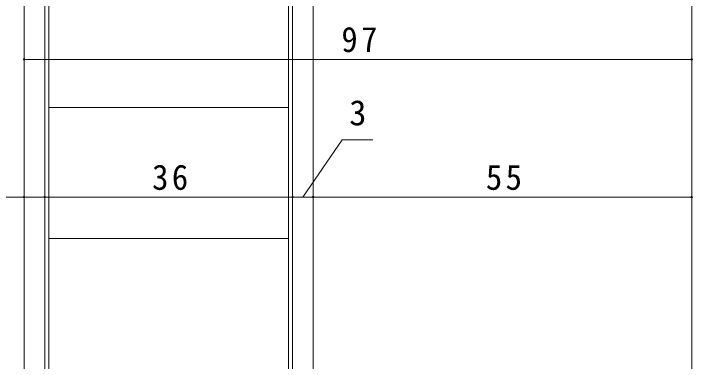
# Model space of a CAD drawing. Units: millimetres on the paper. Extents: x -1112 to 373, y -297 to 267.
# Drawn here: x -352.5 to -253.9, y -133.3 to -82.8 of the extents above; entities that cross this region are included whole.
import ezdxf
from ezdxf.enums import TextEntityAlignment as Align

# ---------------------------------------------------------------- set-up
doc = ezdxf.new("R2010")
doc.units = ezdxf.units.MM
for name, color, linetype, lineweight in [('0-3_YKK_12', 2, 'Continuous', 9), ('0-5_YKK_D', 6, 'Continuous', 9), ('0-6_YKK_13', 4, 'Continuous', 9)]:
    doc.layers.add(name, color=color, linetype=linetype, lineweight=lineweight)
doc.styles.add('ＭＳ ゴシック', font='')
doc.styles.get('ＭＳ ゴシック').set_extended_font_data('MS Gothic')

msp = doc.modelspace()

# ---------------------------------------------------------------- linework, layer by layer
at = {"layer": '0-3_YKK_12'}
for p, q in [((-350.966, -3.419), (-350.966, -174.418)), ((-308.966, -3.419), (-308.966, -142.918)), ((-253.966, -3.419), (-253.966, -145.418))]:
    msp.add_line(p, q, dxfattribs=at)
at = {"layer": '0-5_YKK_D'}
for p, q in [((-350.966, -131.42), (-350.966, -88.42)), ((-253.966, -131.42), (-253.966, -88.42)), ((-350.966, -89.42), (-253.966, -89.42)), ((-350.966, -131.42), (-350.966, -108.42)), ((-347.966, -131.42), (-347.966, -108.42)), ((-347.966, -131.42), (-347.966, -108.42)), ((-311.966, -131.42), (-311.966, -108.42)), ((-311.966, -131.42), (-311.966, -108.42)), ((-308.966, -131.42), (-308.966, -108.42)), ((-308.966, -131.42), (-308.966, -108.42)), ((-253.966, -131.42), (-253.966, -108.42)), ((-347.966, -109.42), (-311.966, -109.42)), ((-311.966, -109.42), (-308.966, -109.42)), ((-308.966, -109.42), (-253.966, -109.42))]:
    msp.add_line(p, q, dxfattribs=at)
for points in [[(-310.466, -109.42), (-304.766, -101.103), (-300.281, -101.103)], [(-347.966, -109.42), (-350.966, -109.42), (-357.151, -109.42)]]:
    msp.add_lwpolyline(points, dxfattribs=at)
for centre, start, end in [((-350.966, -89.42), 0, 180), ((-350.966, -89.42), 180, 0), ((-253.966, -89.42), 0, 180), ((-253.966, -89.42), 180, 0), ((-350.966, -109.42), 0, 180), ((-350.966, -109.42), 180, 0), ((-347.966, -109.42), 0, 180), ((-347.966, -109.42), 0, 180), ((-347.966, -109.42), 180, 0), ((-347.966, -109.42), 180, 0), ((-311.966, -109.42), 0, 180), ((-311.966, -109.42), 0, 180), ((-311.966, -109.42), 180, 0), ((-311.966, -109.42), 180, 0), ((-308.966, -109.42), 0, 180), ((-308.966, -109.42), 0, 180), ((-308.966, -109.42), 180, 0), ((-308.966, -109.42), 180, 0), ((-253.966, -109.42), 0, 180), ((-253.966, -109.42), 180, 0)]:
    msp.add_arc(centre, 0.106, start, end, dxfattribs=at)
at = {"layer": '0-6_YKK_13'}
for p, q in [((-347.966, -149.417), (-347.966, -3.419)), ((-347.366, -3.419), (-347.366, -149.817)), ((-312.566, -3.419), (-312.566, -149.817)), ((-311.966, -149.417), (-311.966, -3.419)), ((-347.366, -96.42), (-312.566, -96.42)), ((-347.366, -115.42), (-312.566, -115.42))]:
    msp.add_line(p, q, dxfattribs=at)

# ---------------------------------------------------------------- texts
at = {"layer": '0-5_YKK_D', "color": 3, "style": 'ＭＳ ゴシック'}
msp.add_text('3', height=3.666, dxfattribs=at).set_placement((-303.723, -100.103), align=Align.BOTTOM_LEFT)
at = {"layer": '0-5_YKK_D', "color": 3, "char_height": 3.666, "attachment_point": 7, "style": 'ＭＳ ゴシック'}
for s, insert in [('\\T1.21;\\W0.95;97', (-304.866, -88.42)), ('\\T1.21;\\W0.95;36', (-332.366, -108.42)), ('\\T1.21;\\W0.95;55', (-283.866, -108.42))]:
    msp.add_mtext(s, dxfattribs=dict(at, insert=insert))

doc.saveas('drawing.dxf')
